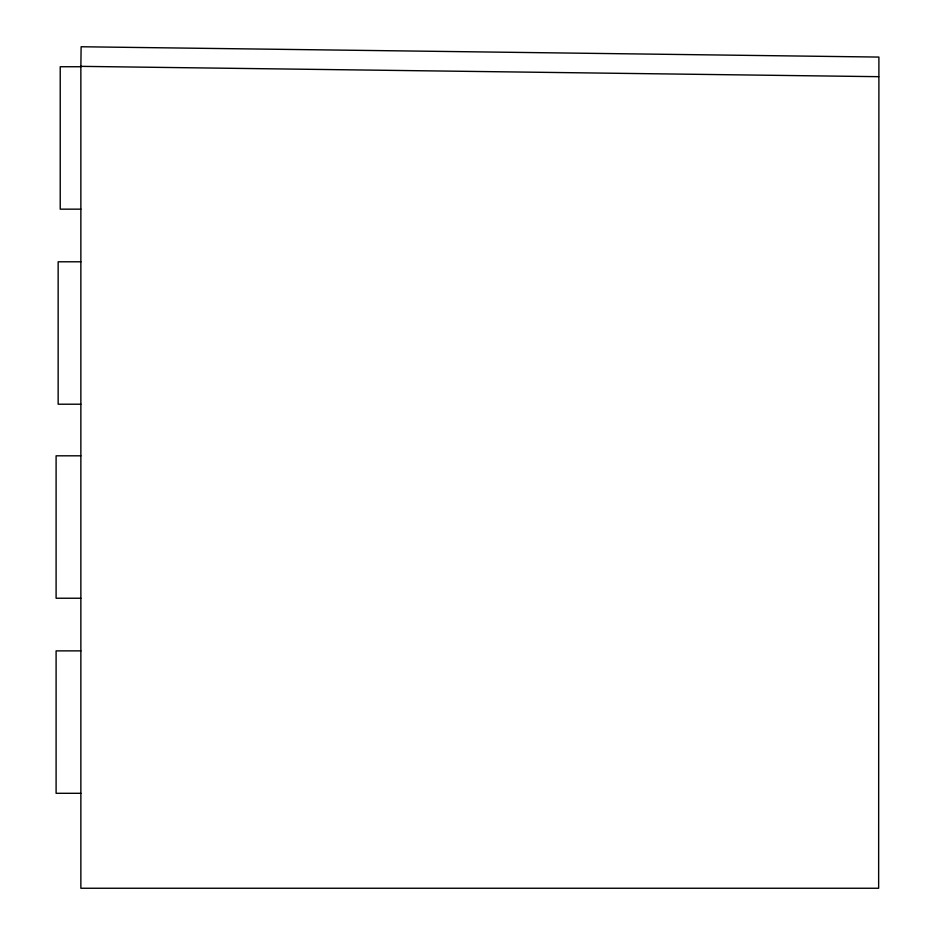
<?xml version="1.0" encoding="UTF-8"?>
<svg xmlns="http://www.w3.org/2000/svg" width="935" height="935" viewBox="0 0 935 935"><rect width="100%" height="100%" fill="white"/><g stroke="black" fill="none" stroke-linecap="round" stroke-linejoin="round"><path stroke-width="1.4" d="M80.866 66.736L81.123 46.75L878.9 57.07L878.643 888.25L80.866 888.25L80.866 66.736L60.226 66.736L60.226 209.16L80.866 209.16M80.866 261.788L58.157 261.788L58.157 404.212L80.866 404.212M80.866 455.812L56.1 455.812L56.1 598.236L80.866 598.236M80.866 650.877L56.1 650.877L56.1 793.301L80.866 793.301M80.866 66.362L878.655 76.682"/></g></svg>
